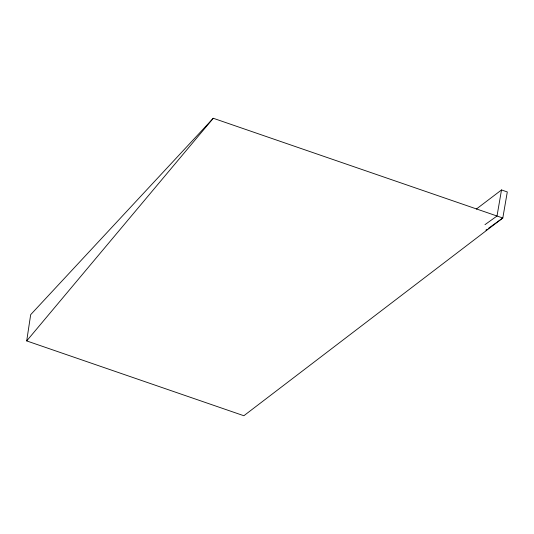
<?xml version="1.0" encoding="UTF-8"?>
<svg xmlns="http://www.w3.org/2000/svg" width="534" height="534" viewBox="0 0 534 534"><rect width="100%" height="100%" fill="white"/><g stroke="black" fill="none" stroke-linecap="round" stroke-linejoin="round"><path stroke-width="0.8" d="M488.603 228.218L502.808 218.012L243.858 415.732L26.7 340.919L30.672 314.673L213.266 118.268L502.808 218.012L507.3 191.946L501.506 189.95L476.308 209.088M501.506 189.95L497.014 216.023L484.972 224.66M26.7 340.919L213.266 118.268M485.9 230.161L487.248 229.186"/></g></svg>
